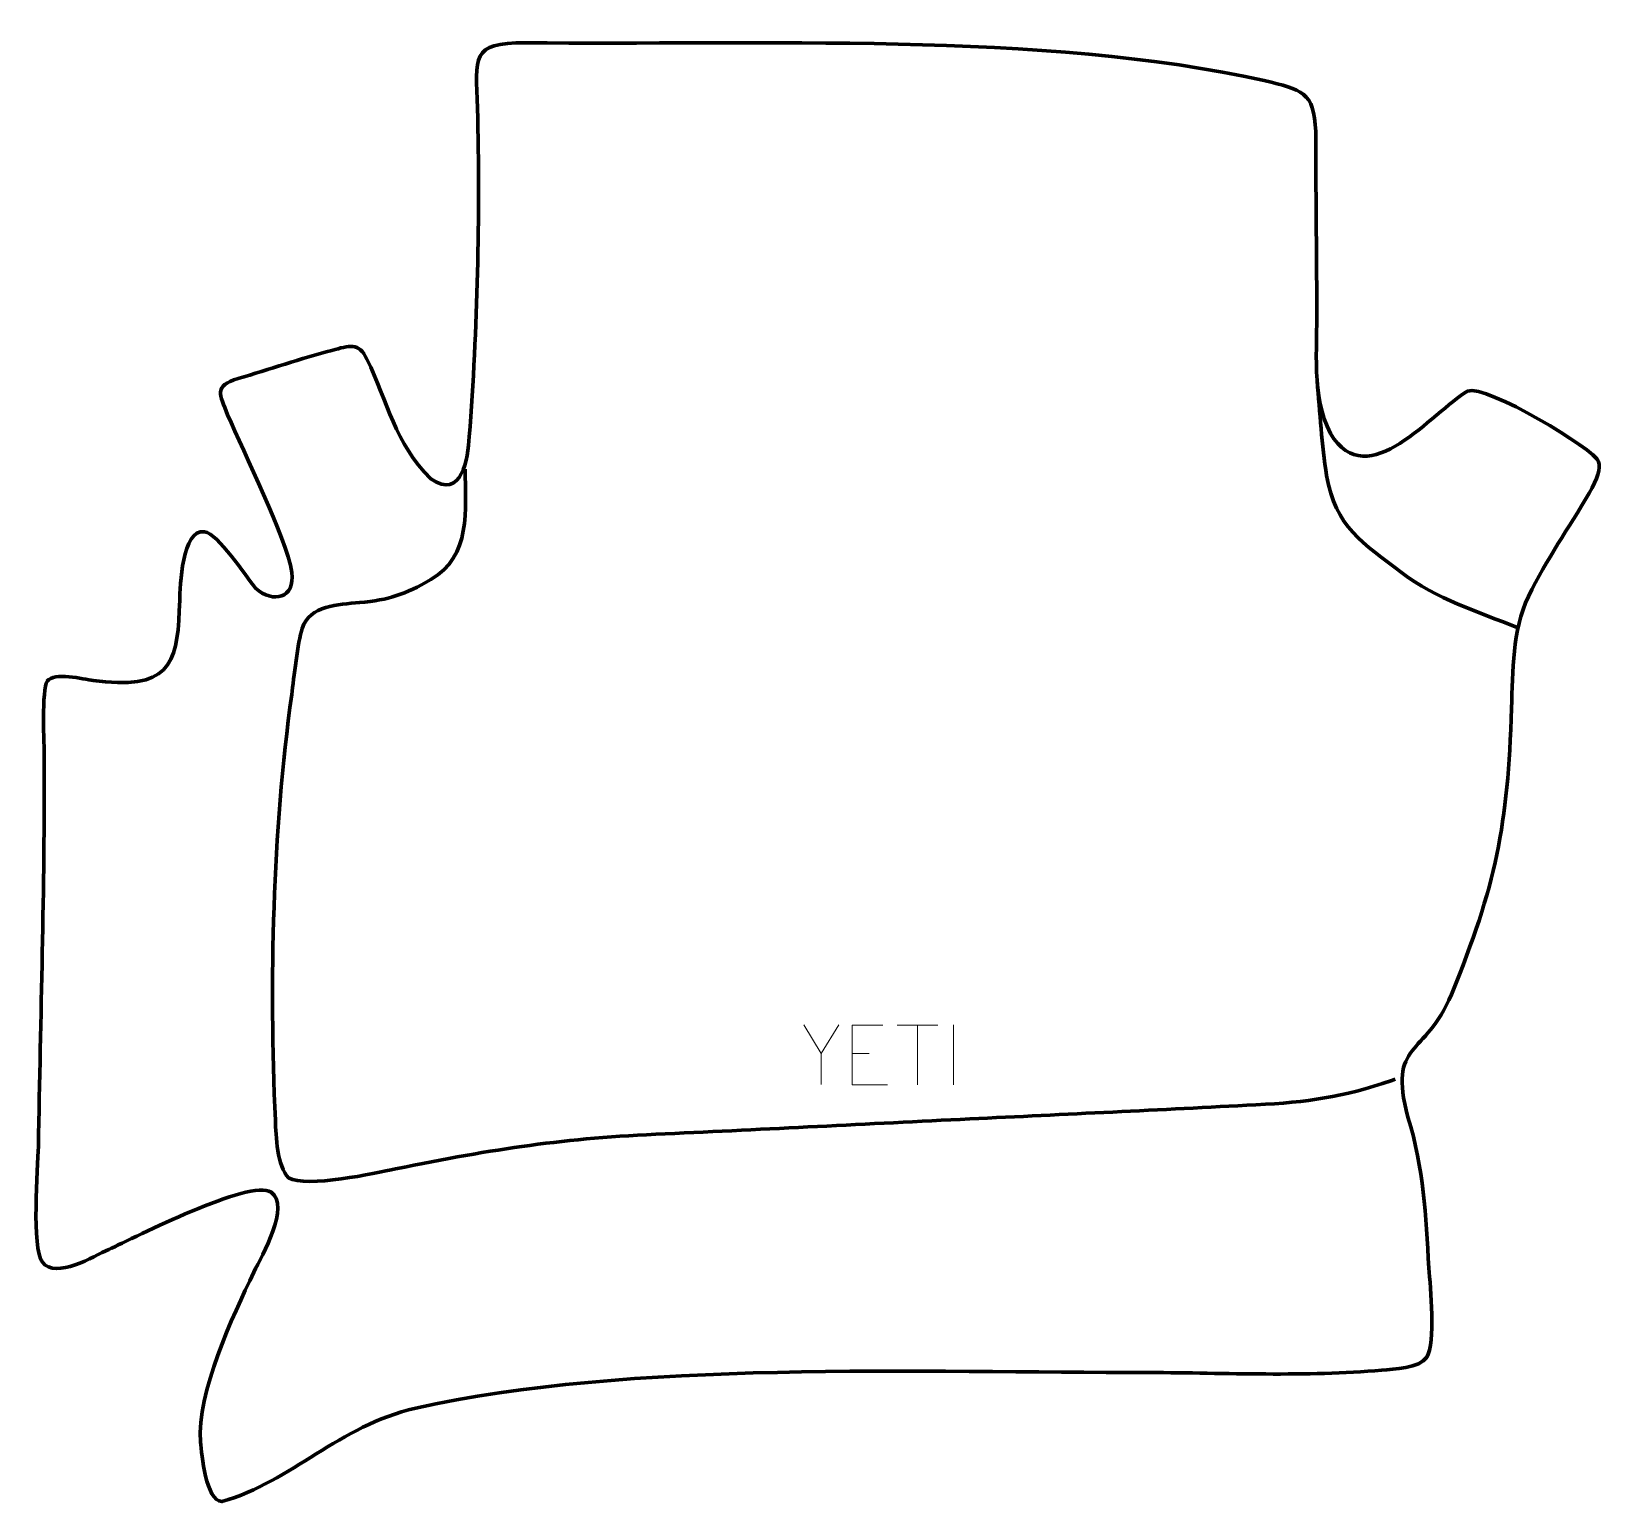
# Model space of a CAD drawing. Header units: millimetres. Extents: x -593 to 63, y 79 to 694.
import ezdxf

# ---------------------------------------------------------------- set-up
doc = ezdxf.new("R2010")
doc.units = ezdxf.units.MM
doc.header["$MEASUREMENT"] = 0
doc.layers.add('layer 1', color=7, linetype='Continuous', plot=False)
doc.layers.add('layer 2', color=7, linetype='Continuous')
doc.layers.add('layer 3', color=7, linetype='Continuous')

msp = doc.modelspace()

# ---------------------------------------------------------------- linework, layer by layer
at = {"layer": 'layer 1', "color": 250, "lineweight": 9}
for points in [[(-262.6881, 266.4359), (-262.6881, 266.4359), (-270.009, 278.3346), (-270.009, 278.3346)], [(-230.9169, 278.2921), (-230.9169, 278.2921), (-213.9297, 278.2921), (-213.9297, 278.2921)], [(-222.4231, 253.3621), (-222.4231, 253.3621), (-222.4231, 278.3156), (-222.4231, 278.3156)], [(-207.4233, 278.3259), (-207.4233, 278.3259), (-207.4233, 253.3518), (-207.4233, 253.3518)], [(-249.8562, 266.4359), (-249.8562, 266.4359), (-242.6881, 266.4359), (-242.6881, 266.4359)]]:
    msp.add_open_spline(points, degree=3, dxfattribs=at)
for points, knots in [([(-255.3657, 278.3346), (-255.3657, 278.3346), (-262.6881, 266.4359), (-262.6881, 266.4359), (-262.6881, 266.4359), (-262.6881, 266.4359), (-262.6874, 253.381), (-262.6874, 253.381)], [0, 0, 0, 0, 0.33333333, 0.33333333, 0.33333333, 0.33333333, 1, 1, 1, 1]), ([(-236.9823, 278.3156), (-236.9823, 278.3156), (-249.8562, 278.3156), (-249.8562, 278.3156), (-249.8562, 278.3156), (-249.8562, 278.3156), (-249.8562, 253.362), (-249.8562, 253.362), (-249.8562, 253.362), (-249.8562, 253.362), (-234.9904, 253.362), (-234.9904, 253.362)], [0, 0, 0, 0, 0.25, 0.25, 0.25, 0.25, 0.5, 0.5, 0.5, 0.5, 1, 1, 1, 1])]:
    msp.add_open_spline(points, degree=3, knots=knots, dxfattribs=at)
at = {"layer": 'layer 2', "color": 142, "lineweight": 158}
for points, knots in [([(28.5445, 444.3453), (11.9377, 451.1002), (-5.7245, 456.4268), (-20.1153, 467.4628), (-20.1153, 467.4628), (-36.2563, 479.749), (-47.8989, 486.63), (-51.4933, 508.0428), (-51.4933, 508.0428), (-53.6143, 520.6779), (-54.2053, 534.6632), (-55.4568, 547.5733)], [0, 0, 0, 0, 0.25, 0.25, 0.25, 0.25, 0.5, 0.5, 0.5, 0.5, 1, 1, 1, 1]), ([(-411.5734, 510.7057), (-411.4064, 493.8116), (-408.9695, 474.2822), (-425.923, 464.5505), (-425.923, 464.5505), (-436.7911, 458.3119), (-443.2784, 456.0768), (-455.7002, 454.9401), (-455.7002, 454.9401), (-464.7143, 454.0626), (-476.3884, 453.979), (-479.661, 444.1071), (-479.661, 444.1071), (-481.565, 438.3636), (-483.1465, 423.2704), (-484.0762, 416.5023), (-484.0762, 416.5023), (-492.084, 358.2097), (-493.4408, 297.2838), (-490.8922, 238.4774), (-490.8922, 238.4774), (-490.6049, 231.8727), (-490.2004, 219.2819), (-485.3827, 214.3817), (-485.3827, 214.3817), (-477.9536, 210.0937), (-449.0896, 216.3899), (-440.6905, 218.1219), (-440.6905, 218.1219), (-398.9315, 226.6337), (-370.1485, 231.0575), (-327.9463, 232.8274), (-327.9463, 232.8274), (-285.5056, 234.7274), (-243.0829, 237.018), (-200.6483, 239.0499), (-200.6483, 239.0499), (-160.7915, 240.9549), (-120.9367, 242.888), (-81.0877, 244.9502), (-81.0877, 244.9502), (-59.3381, 246.0768), (-45.0438, 248.0679), (-24.2819, 255.1321), (-24.2819, 255.1321), (-24.2819, 255.1321), (-22.7679, 255.6472), (-22.7679, 255.6472)], [0, 0, 0, 0, 0.07692308, 0.07692308, 0.07692308, 0.07692308, 0.15384615, 0.15384615, 0.15384615, 0.15384615, 0.23076923, 0.23076923, 0.23076923, 0.23076923, 0.30769231, 0.30769231, 0.30769231, 0.30769231, 0.38461538, 0.38461538, 0.38461538, 0.38461538, 0.46153846, 0.46153846, 0.46153846, 0.46153846, 0.53846154, 0.53846154, 0.53846154, 0.53846154, 0.61538462, 0.61538462, 0.61538462, 0.61538462, 0.69230769, 0.69230769, 0.69230769, 0.69230769, 0.76923077, 0.76923077, 0.76923077, 0.76923077, 0.84615385, 0.84615385, 0.84615385, 0.84615385, 1, 1, 1, 1])]:
    msp.add_open_spline(points, degree=3, knots=knots, dxfattribs=at)
at = {"layer": 'layer 3', "color": 242, "lineweight": 158}
msp.add_open_spline([(-56.0477, 651.9216), (-56.6326, 668.6087), (-61.8995, 669.3438), (-77.531, 673.1416), (-77.531, 673.1416), (-168.8652, 693.7458), (-291.219, 687.9582), (-386.2923, 688.993), (-386.2923, 688.993), (-409.641, 689.0224), (-407.0089, 683.0342), (-406.376, 661.64), (-406.376, 661.64), (-405.3493, 616.2356), (-406.3246, 569.5701), (-409.8496, 524.2902), (-409.8496, 524.2902), (-410.5468, 515.3347), (-412.6167, 497.613), (-425.9358, 506.6923), (-425.9358, 506.6923), (-441.1135, 521.7622), (-443.8428, 538.691), (-452.6344, 556.7017), (-452.6344, 556.7017), (-456.145, 563.8935), (-459.8797, 562.3355), (-467.2357, 560.3893), (-467.2357, 560.3893), (-480.0848, 556.9897), (-493.535, 552.3823), (-506.4684, 548.5855), (-506.4684, 548.5855), (-516.705, 545.5805), (-514.2386, 542.0202), (-510.8325, 533.4863), (-510.8325, 533.4863), (-503.9782, 517.2163), (-486.5977, 482.7627), (-483.9526, 467.53), (-483.9526, 467.53), (-482.6988, 456.6064), (-491.7681, 454.468), (-499.1708, 460.9431), (-499.1708, 460.9431), (-503.5002, 466.2033), (-514.8666, 483.8276), (-520.5563, 484.5715), (-520.5563, 484.5715), (-529.9488, 485.7994), (-530.7094, 461.6422), (-530.8906, 455.8158), (-530.8906, 455.8158), (-531.6328, 431.9627), (-533.3288, 419.1857), (-561.8472, 421.7894), (-561.8472, 421.7894), (-561.8472, 421.7894), (-567, 422.3539), (-567, 422.3539), (-567, 422.3539), (-571.0816, 422.9135), (-583.5768, 425.999), (-586.2311, 422.1085), (-586.2311, 422.1085), (-588.6619, 418.5457), (-587.5151, 395.6798), (-587.4804, 389.6989), (-587.4804, 389.6989), (-587.2963, 335.6871), (-589.0728, 281.606), (-589.9268, 227.5924), (-589.9268, 227.5924), (-590.2269, 218.5873), (-592.8731, 184.9724), (-588.2715, 179.1096), (-588.2715, 179.1096), (-582.6217, 171.9113), (-566.8253, 181.6323), (-560.4737, 184.4849), (-560.4737, 184.4849), (-549.8558, 189.3747), (-501.2213, 214.3652), (-492.6629, 208.3759), (-492.6629, 208.3759), (-484.3083, 202.5293), (-496.5413, 181.9902), (-499.8677, 175.0391), (-499.8677, 175.0391), (-508.7828, 156.4092), (-523.8167, 124.5607), (-522.2101, 103.9171), (-522.2101, 103.9171), (-521.701, 98.7849), (-519.9689, 79.3469), (-513.2234, 79.0513), (-513.2234, 79.0513), (-483.773, 87.5619), (-464.5301, 110.7965), (-432.2321, 118.0969), (-432.2321, 118.0969), (-343.2081, 138.2194), (-220.3533, 132.9817), (-125.5579, 133.0436), (-125.5579, 133.0436), (-94.0151, 132.8924), (-59.6135, 131.1991), (-28.4142, 134.0325), (-28.4142, 134.0325), (-23.6032, 134.4695), (-12.5076, 134.86), (-9.6465, 139.4288), (-9.6465, 139.4288), (-5.8834, 145.4381), (-8.1569, 168.726), (-8.6859, 176.6111), (-8.6859, 176.6111), (-10.2308, 199.34), (-10.6637, 217.6823), (-17.5027, 239.8205), (-17.5027, 239.8205), (-25.9725, 271.718), (-10.4608, 264.5215), (0.6907, 291.1007), (0.6907, 291.1007), (19.2271, 336.5687), (24.3374, 361.6939), (25.8319, 410.7982), (25.8319, 410.7982), (26.3082, 426.4475), (26.1278, 443.05), (32.8804, 457.5008), (32.8804, 457.5008), (40.7731, 473.375), (49.455, 485.7184), (58.2519, 500.6449), (58.2519, 500.6449), (61.9648, 506.945), (63.0509, 510.9353), (62.1967, 513.8905), (62.1967, 513.8905), (60.7294, 518.9661), (15.0445, 546.3939), (7.4789, 543.3461), (7.4789, 543.3461), (-7.3574, 534.7449), (-34.197, 499.5326), (-49.9133, 525.6401), (-49.9133, 525.6401), (-57.9532, 541.5065), (-55.3695, 560.6815), (-55.5284, 578.1463), (-55.5284, 578.1463), (-55.7521, 602.741), (-55.9731, 627.3253), (-56.0477, 651.9216)], degree=3, knots=[0, 0, 0, 0, 0.025, 0.025, 0.025, 0.025, 0.05, 0.05, 0.05, 0.05, 0.075, 0.075, 0.075, 0.075, 0.1, 0.1, 0.1, 0.1, 0.125, 0.125, 0.125, 0.125, 0.15, 0.15, 0.15, 0.15, 0.175, 0.175, 0.175, 0.175, 0.2, 0.2, 0.2, 0.2, 0.225, 0.225, 0.225, 0.225, 0.25, 0.25, 0.25, 0.25, 0.275, 0.275, 0.275, 0.275, 0.3, 0.3, 0.3, 0.3, 0.325, 0.325, 0.325, 0.325, 0.35, 0.35, 0.35, 0.35, 0.375, 0.375, 0.375, 0.375, 0.4, 0.4, 0.4, 0.4, 0.425, 0.425, 0.425, 0.425, 0.45, 0.45, 0.45, 0.45, 0.475, 0.475, 0.475, 0.475, 0.5, 0.5, 0.5, 0.5, 0.525, 0.525, 0.525, 0.525, 0.55, 0.55, 0.55, 0.55, 0.575, 0.575, 0.575, 0.575, 0.6, 0.6, 0.6, 0.6, 0.625, 0.625, 0.625, 0.625, 0.65, 0.65, 0.65, 0.65, 0.675, 0.675, 0.675, 0.675, 0.7, 0.7, 0.7, 0.7, 0.725, 0.725, 0.725, 0.725, 0.75, 0.75, 0.75, 0.75, 0.775, 0.775, 0.775, 0.775, 0.8, 0.8, 0.8, 0.8, 0.825, 0.825, 0.825, 0.825, 0.85, 0.85, 0.85, 0.85, 0.875, 0.875, 0.875, 0.875, 0.9, 0.9, 0.9, 0.9, 0.925, 0.925, 0.925, 0.925, 0.95, 0.95, 0.95, 0.95, 1, 1, 1, 1], dxfattribs=at)

doc.saveas('drawing.dxf')
